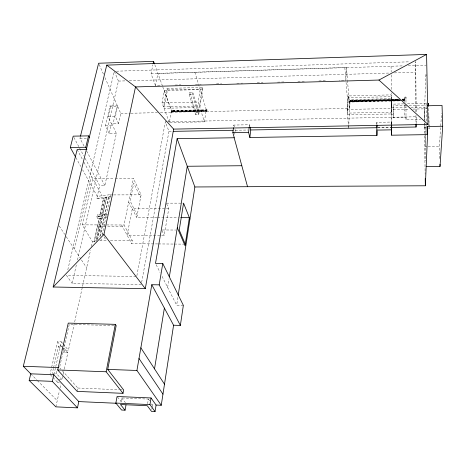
<?xml version="1.0" encoding="UTF-8"?>
<svg xmlns="http://www.w3.org/2000/svg" width="466" height="466" viewBox="0 0 466 466"><rect width="100%" height="100%" fill="white"/><g stroke="black" fill="none" stroke-linecap="round" stroke-linejoin="round"><path stroke-width="0.35" stroke-dasharray="2.33 1.75" d="M404.465 100.749L404.465 97.085L405.968 97.05L405.968 104.466M406.247 105.532L393.304 105.823L393.386 117.875L406.032 117.304L406.014 119.628L420.565 119.343M393.386 117.875L393.304 105.823M405.968 97.05L405.95 99.415L402.275 99.503M346.057 82.366L347.49 99.701L347.071 109.463L347.38 113.104L391.306 112.172L391.335 98.646L391.574 124.09M391.306 112.172L391.452 94.872L348.114 95.955L347.38 113.104M391.492 124.014L391.481 96.672L348.259 97.732L347.525 114.863L348.609 127.661M391.609 124.177L391.626 122.051L376.866 122.331L376.825 124.451M415.876 111.881L415.672 61.623L416.237 112.428M416.126 123.601L416.272 115.329M424.2 119.273L424.578 108.834L424.788 120.327M425.837 74.554L424.643 107.133L424.91 122.232M427.672 128.896L424.94 128.942L425.004 127.265L426.373 127.241M401.552 100.167L349.937 101.396L350.03 100.347L399.374 99.165M194.858 72.201L206.863 111.555L349.745 108.386L350.03 100.347M426.192 125.424L425.347 146.54L427.462 146.51M426.367 121.061L426.926 102.887M348.673 128.371L349.844 101.314L400.871 100.103M400.096 100.534L349.873 101.722L349.902 100.994L399.368 99.811M159.838 85.482L155.475 85.604L157.904 73.354L346.459 67.471L345.877 80.193L339.271 80.385M429.087 127.748L429.04 128.866L428.72 113.78M439.793 158.533L439.444 146.347L441.541 113.343M249.24 126.822L249.485 124.76L233.845 125.057L233.577 127.113M234.707 134.336L234.969 132.286M235.056 131.604L235.237 130.241L234.538 127.649M206.403 111.124L206.287 110.745L171.54 111.52L171.674 111.904L206.403 111.124L206.514 110.413M183.354 305.358L176.661 305.213L177.878 297.32M206.741 110.081L206.63 110.797L171.937 111.572L172.065 110.861L206.741 110.081L206.857 110.465L171.803 111.193L171.674 111.904M206.857 110.465L206.968 109.755L172.333 110.535L172.204 111.24L172.065 110.861M206.863 111.555L206.968 109.755M204.393 121.853L206.059 111.077L171.272 111.852L169.327 122.546L204.393 121.853L198.155 101.967L200.159 89.571L164.376 90.55L162.034 102.846L169.327 122.546M171.272 111.852L171.406 112.23L206.176 111.461L206.287 110.745M202.366 87.451L199.401 105.945L163.49 106.79L166.95 88.435L202.366 87.451L202.827 88.989L199.879 107.454L164.044 108.287L167.492 89.95L166.95 88.435M198.726 114.572L199.099 112.23L192.743 92.227L189.615 92.315L189.213 94.685L195.679 114.636L198.726 114.572L192.347 94.604L192.743 92.227M151.829 409.457L152.143 407.5M152.248 406.841L152.563 404.884L151.304 403.148M167.626 287.371L169.007 278.849M195.679 114.636L196.058 112.294L189.615 92.315M147.617 403.731L148.374 399.094L121.62 397.935L120.793 402.537M168.756 208.721L132.321 208.727L127.107 235.144L164.207 235.359L168.756 208.721L166.63 203.776M171.406 112.23L171.54 111.52M160.421 112.591L172.21 112.329L172.333 110.535M141.652 282.419L168.954 131.424L165.337 121.818L167.521 121.777M136.864 275.761L165.337 121.818M157.758 243.928L131.692 243.724L132.297 240.578L124.055 225.002L133.422 178.42L115.323 178.548M156.92 217.622L136.73 217.587L141.122 194.823L133.422 178.42M155.475 85.604L151.071 73.715L152.889 64.797M77.146 391.393L77.851 388.032L61.471 369.765M104.774 215.403L108.689 197.31L106.574 197.316L102.631 215.403L104.774 215.403L108.491 196.932L110.308 196.926L110.57 194.613L97.248 196.39L82.558 169.706M100.953 240.357L101.256 238.959M102.159 234.771L105.916 217.319M106.405 215.036L110.57 194.613M97.417 239.291L102.13 217.686L104.279 217.686L100.05 237.211M97.615 239.623L102.13 217.686M106.755 197.66L105.246 197.666L101.291 215.735L102.817 215.741L106.574 197.316M99.841 236.85L104.069 217.319L107.5 217.325M102.322 218.024L100.79 218.018L95.757 241.004L97.312 241.015M100.982 218.356L95.955 241.33L94.091 241.318L99.147 218.35L100.982 218.356L100.79 218.018M105.433 198.009L103.621 198.015L99.648 216.073L101.477 216.073L105.246 197.666M55.873 406.859L59.432 390.793M60.05 387.986L60.982 383.768M58.71 379.4L61.92 379.528L62.858 375.299M63.015 374.594L64.104 369.66M64.261 368.955L67.85 352.745L62.357 346.226M62.403 347.496L64.617 350.117L68.403 350.24L74.531 322.542M74.688 321.831L82.383 287.033M82.54 286.322L90.55 250.137M91.33 246.596L92.431 241.633L82.214 224.857L92.885 178.711L114.601 178.554M85.08 158.329L99.677 185.59L104.833 185.561L116.36 133.445L112.679 125.494L117.211 105.386L104.71 77.065M110.564 106.621L108.217 116.803L111.438 123.752L118.539 123.606L120.781 113.471L117.682 106.452L110.564 106.621L110.081 105.555L117.211 105.386M92.431 241.633L94.289 241.644L99.34 218.688L97.901 218.688L98.408 216.41L97.347 214.546L107.728 214.558M98.408 216.41L99.841 216.41L103.621 198.015M97.901 218.688L96.841 216.83L97.347 214.546M103.807 198.359L96.8 198.376L99.677 185.59M118.539 123.606L115.393 116.646L117.682 106.452M59.368 382.283L57.434 382.207L57.912 380.087M67.85 352.745L64.058 352.616L64.617 350.117M116.36 133.445L109.213 133.573L111.438 123.752M61.92 379.528L56.235 373.342L57.021 369.864M53.433 368.332L52.326 373.196L56.235 373.342M53.596 367.639L58.512 346.104L61.716 346.203M53.969 374.472L61.384 341.84L57.522 341.718L50.037 374.32M141.268 284.569L72.131 283.38L76.506 264.28M77.478 260.04L118.44 81.084L114.275 71.263L67.483 271.142M109.213 133.573L105.444 125.634L110.081 105.555M74.438 249.234L91.47 176.096M83.985 145.957L79.954 138.291L80.303 136.888M96.8 198.376L110.139 196.611M116.459 71.193L409.864 61.803M151.071 73.715L402.537 65.881M408.268 65.7L426.18 65.147M118.44 81.084L125.704 80.868M129.332 80.764L390.03 73.022M394.387 72.894L415.445 72.265M175.094 85.045L180.901 84.882M195.435 84.468L201.242 84.305M216.498 83.874L221.583 83.729M236.839 83.292L242.652 83.129M257.18 82.715L262.993 82.552M277.52 82.138L284.062 81.952M297.867 81.562L304.403 81.375M318.93 80.962L325.472 80.775M167.492 89.95L202.827 88.989M189.213 94.685L192.347 94.604M162.034 102.846L198.155 101.967M347.49 99.701L391.551 98.641L391.469 92.88M402.275 99.095L404.453 99.042M399.368 99.485L349.966 100.668L349.937 101.396M402.275 99.415L404.453 99.363M350.059 100.749L399.374 99.567M402.275 99.741L404.459 99.689M349.995 101.07L399.374 99.893M402.275 99.823L404.453 99.776M401.587 100.085L404.465 100.015M402.275 100.149L404.459 100.103M400.148 100.458L349.78 101.652L349.809 102.042L400.148 100.854M403.026 100.388L404.465 100.353M403.003 100.464L404.459 100.429M403.876 103.883L391.504 104.168L391.475 107.867L407.336 107.518M407.511 103.801L427.153 103.353M409.125 105.467L427.101 105.06M172.467 110.914L207.085 110.133M120.781 113.471L130.154 113.261M130.87 113.244L157.537 112.656M410.942 107.436L428.015 107.058M196.058 112.294L199.099 112.23M347.071 109.463L391.248 108.491M393.281 109.516L409.294 109.172M412.934 109.091L428.615 108.747M108.217 116.803L115.393 116.646M347.525 114.863L391.335 113.949M391.656 114.24L393.409 114.205M168.249 121.76L416.289 116.78M105.444 125.634L112.679 125.494M168.954 131.424L172.554 131.36M235.237 130.241L247.929 130.014M377.775 127.69L391.009 127.457M377.74 127.853L391.545 127.608M79.954 138.291L86.886 138.175M428.167 146.499L439.444 146.347M110.733 194.928L112.906 194.922M113.628 194.916L141.122 194.823M166.362 203.159L183.563 203.135M104.565 215.03L107.99 215.036M96.841 216.83L106.545 216.847M157.642 217.622L178.554 217.657M82.214 224.857L124.055 225.002M122.267 226.214L97.825 226.121L102.508 234.188M162.418 229.971L175.74 230.035M99.707 240.345L106.114 240.392L102.87 234.806M110.442 240.421L132.297 240.578M158.481 243.934L173.69 244.056M174.412 244.056L183.825 244.132M136.008 276.46L66.487 275.394L72.131 283.38M114.001 325.565L69.253 324.371L59.543 367.616L60.988 369.229M77.851 388.032L119.267 389.751M119.995 389.78L122.174 389.873M151.135 404.82L152.563 404.884M30.762 373.825L36.878 380.011M37.385 380.53L57.254 400.626M50.526 374.845L52.501 376.947M52.996 377.472L57.434 382.207M58.512 346.104L61.285 349.36M63.131 351.533L64.058 352.616M57.522 341.718L61.955 346.966M61.384 341.84L62.694 343.413M63.137 343.937L68.403 350.24M117.496 397.044L121.876 402.467M121.62 397.935L125.389 402.659M148.374 399.094L149.633 400.83M59.234 225.993L64.692 234.334M66.254 236.722L81.125 259.445M81.515 260.045L86.629 267.857M94.091 241.318L94.289 241.644M99.147 218.35L99.34 218.688M99.648 216.073L99.841 216.41M101.291 215.735L101.477 216.073M102.631 215.403L102.817 215.741M104.069 217.319L104.279 217.686M75.911 157.636L80.81 166.531M77.14 149.609L82.599 159.698M83.962 162.22L102.101 195.743M121.62 224.996L131.692 243.724M73.873 137.412L79.307 147.553M79.645 148.188L83.723 155.795M108.491 196.932L108.689 197.31M86.676 151.066L104.833 185.561M156.151 264.711L160.083 272.482M162.052 276.367L176.661 305.213M132.321 208.727L136.73 217.587M128.663 202.075L132.227 209.217M137.19 215.205L130.16 200.992L133.742 183.08L140.592 197.567M161.999 230.571L164.207 235.359M99.182 64.553L103.545 74.432M164.376 90.55L172.21 112.329M154.788 64.698L162.587 86.344M162.832 87.031L171.948 112.335M206.059 111.077L206.176 111.461M233.845 125.057L234.363 127.002M249.485 124.76L249.957 126.711M344.846 67.681L345.813 80.199M348.114 95.955L348.259 97.732M349.844 101.314L349.873 101.722M346.459 67.471L347.438 79.721M347.496 80.443L349.745 108.386M376.866 122.331L376.947 124.346M428.72 108.479L429.116 127.189M426.367 74.577L426.396 76.034M424.928 122.948L425.143 135.105M425.155 135.816L425.598 160.834M424.875 125.348L424.94 128.942M424.264 122.89L424.474 135.175M424.485 135.897L425.149 174.214M391.626 122.051L391.656 124.073M391.073 66.236L391.16 71.997M391.201 74.88L391.423 89.996M415.917 115.481L416.004 123.408M405.968 105.188L406.014 119.628M404.465 97.085L404.471 102.147M404.476 104.681L404.5 117.653"/><path stroke-width="0.7" d="M427.701 105.77L442.042 105.45L442.7 126.234L427.392 126.507L427.549 134.622L391.644 135.198L391.667 124.748M391.644 135.198L391.603 124.882M249.153 127.509L248.582 132.327L249.863 137.499L376.924 135.437L376.813 125.156M376.924 135.437L377.006 131.22M391.708 127.445L416.045 127.008L416.109 124.282M427.089 133.66L427.392 126.507M233.483 127.801L232.854 132.6L234.264 137.75L177.132 138.676L194.875 186.971L425.353 185.777L427.549 134.622M426.419 166.543L440.021 166.414L442.7 126.234M249.863 137.499L250.749 129.962L250.114 127.358M180.354 325.414L159.191 284.854L151.8 284.726L173.579 325.233L180.354 325.414L183.354 305.358L162.785 263.506L155.493 263.418L177.132 138.676M125.995 405.006L125.08 410.197L121.591 410.033L115.853 403.084L117.059 396.496L151.031 397.964L156.081 405.041L161.248 405.274L173.579 325.233M178.21 295.164L194.875 186.971M125.08 410.197L120.438 404.511L147.297 405.717L151.52 411.414L155.05 411.577L156.081 405.041M169.356 276.717L187.268 166.263L241.813 165.727M154.52 368.856L164.37 308.108M155.05 411.577L149.959 404.605L151.031 397.964M159.191 284.854L162.785 263.506M161.248 405.274L136.922 370.47L151.8 284.726M145.299 288.67L173.62 129.105L135.513 86.921L106.743 65.124L53.171 287.004L145.299 288.67L103.93 234.427L135.513 86.921L378.945 80.047L426.571 54.423L427.986 124.428L173.62 129.105M123.018 393.333L123.63 389.931L107.733 369.392L116.168 325.623L115.306 324.342L68.257 323.101L57.697 369.957L77.146 391.393L123.018 393.333L106.132 371.775L115.306 324.342M153.168 63.423L153.588 61.366L98.606 63.236L80.478 136.189M30.762 373.825L29.166 380.425L55.873 406.859L77.478 407.855L78.777 401.587L53.811 374.716L30.762 373.825L23.3 366.276L77.14 149.609L86.222 149.481M77.478 407.855L52.303 381.357L53.811 374.716M86.921 149.47L85.756 147.244L88.511 135.88L73.197 136.142L70.319 147.472L75.562 157.001M53.171 287.004L103.93 234.427M106.743 65.124L426.571 54.423M173.276 131.348L233.076 130.276M250.749 129.962L377.076 127.707L376.971 125.016M232.854 132.6L248.582 132.327M376.714 130.101L391.562 129.845M70.319 147.472L85.756 147.244M180.715 217.663L189.365 217.68L185.043 245.728L177.301 227.717M23.3 366.276L58.815 367.587M107.733 369.392L136.922 370.47M57.697 369.957L106.132 371.775M29.166 380.425L52.303 381.357M115.853 403.084L149.959 404.605M78.777 401.587L116.267 403.265M378.945 80.047L427.986 124.428M139.002 358.505L162.96 394.149M140.854 347.822L164.492 384.211M88.511 135.88L89.367 137.569M185.276 244.143L179.241 230.053L183.563 203.135L189.93 219.09M153.588 61.366L154.304 63.364M234.159 137.75L247.545 186.697M439.956 164.265L440.021 166.414M428.662 105.799L428.609 103.318L428.563 106.271M425.225 178.548L425.353 185.777M416.01 124.125L416.045 127.008"/></g></svg>
